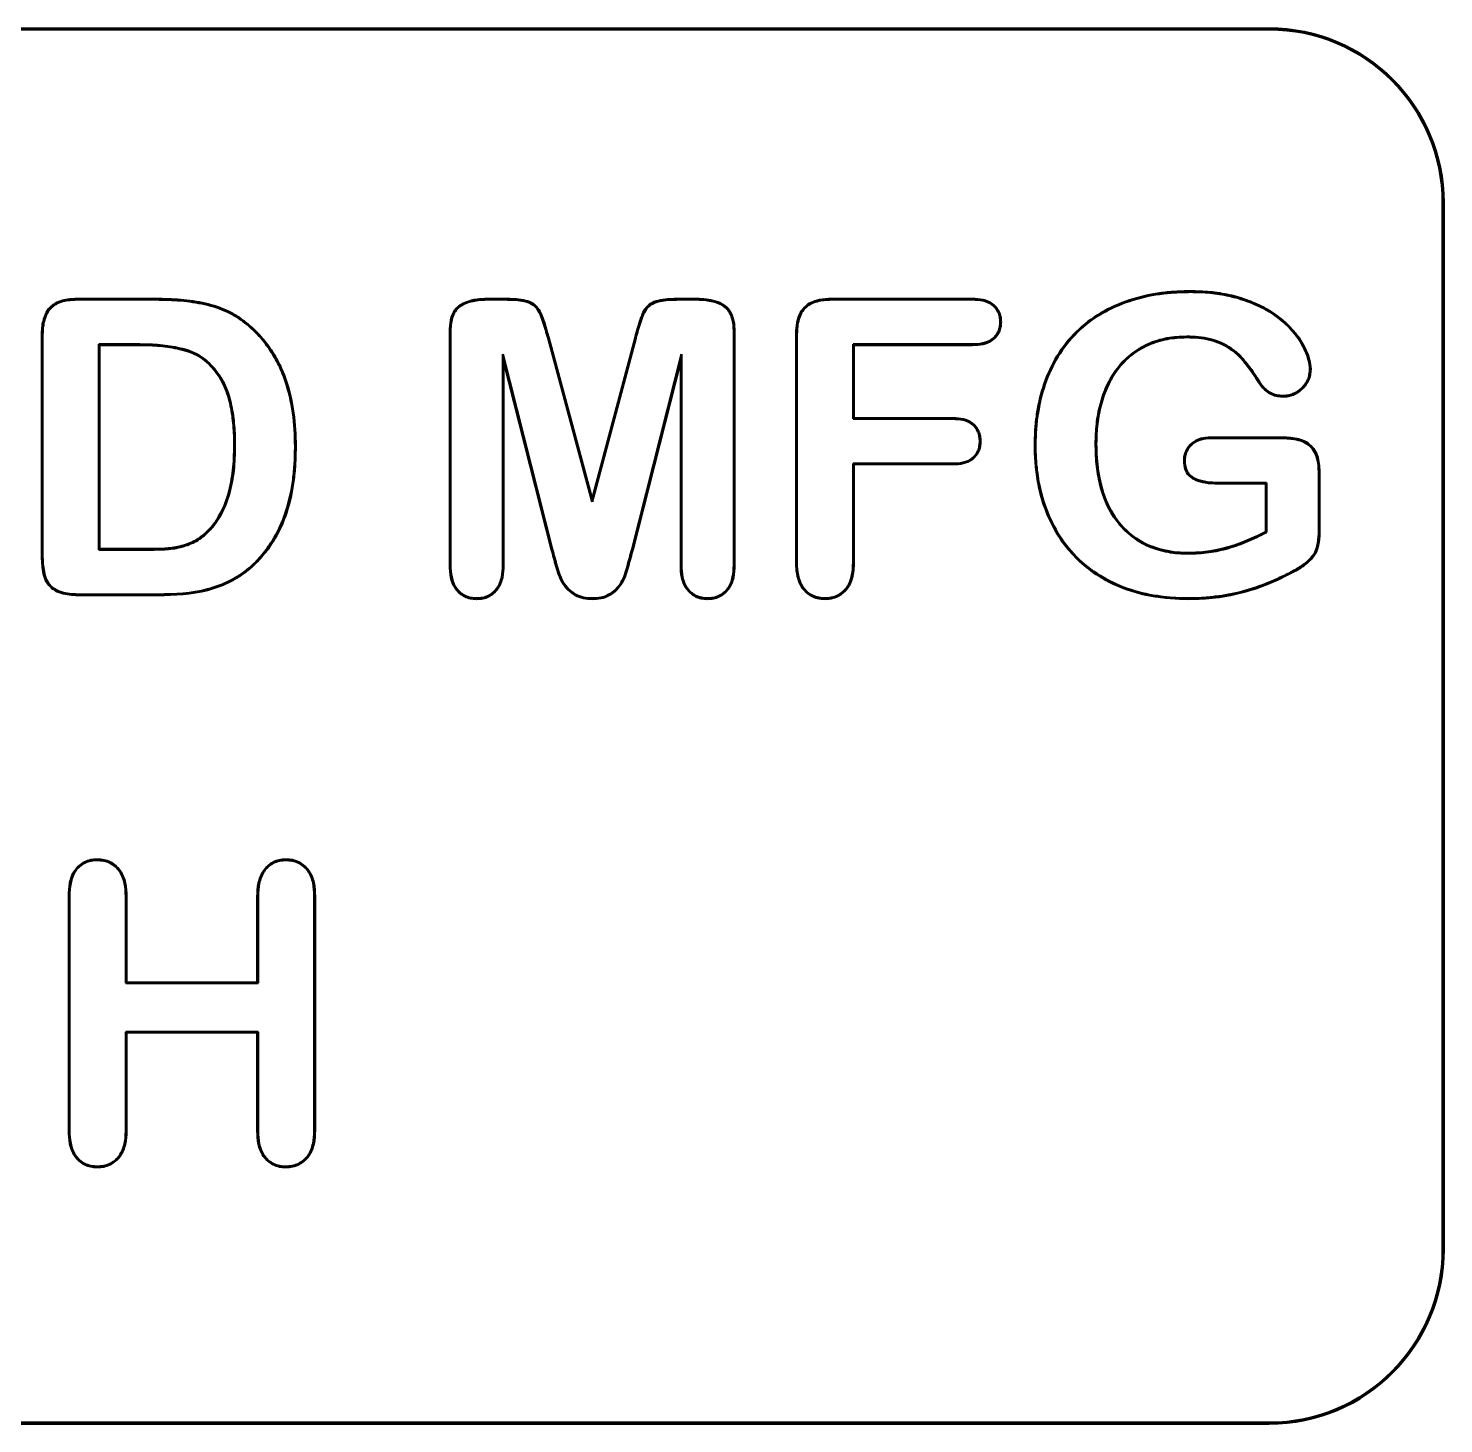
# Model space of a CAD drawing. Header units: millimetres. Extents: x 3 to 1148, y 20 to 725.
# Drawn here: x 583.26 to 599.49, y 325.3 to 341.3 of the extents above; entities that cross this region are included whole.
import ezdxf

# ---------------------------------------------------------------- set-up
doc = ezdxf.new("R2010")
doc.units = ezdxf.units.MM
doc.header["$LTSCALE"] = 1.333333
doc.layers.add('Visible (ANSI)', color=7, linetype='Continuous', lineweight=50)

msp = doc.modelspace()

# ---------------------------------------------------------------- linework, layer by layer
at = {"layer": 'Visible (ANSI)'}
for p, q in [((597.492, 341.299), (561.492, 341.299)), ((597.492, 341.286), (561.492, 341.286)), ((599.479, 327.299), (599.479, 339.299)), ((599.492, 327.299), (599.492, 339.299)), ((583.824, 338.197), (584.73, 338.197)), ((583.825, 338.188), (583.824, 338.197)), ((583.825, 338.188), (584.73, 338.188)), ((588.521, 338.197), (588.733, 338.197)), ((588.521, 338.188), (588.521, 338.197)), ((588.521, 338.188), (588.733, 338.188)), ((590.722, 338.197), (590.934, 338.197)), ((590.722, 338.188), (590.934, 338.188)), ((590.934, 338.188), (590.934, 338.197)), ((592.473, 338.197), (594.091, 338.197)), ((592.473, 338.188), (592.473, 338.197)), ((592.473, 338.188), (594.091, 338.188)), ((594.091, 338.188), (594.091, 338.197)), ((596.588, 338.276), (596.588, 338.285)), ((585.789, 337.89), (585.794, 337.897)), ((594.408, 337.934), (594.417, 337.934)), ((583.419, 335.284), (583.419, 337.775)), ((583.428, 337.775), (583.419, 337.775)), ((583.428, 335.284), (583.428, 337.775)), ((588.096, 335.143), (588.096, 337.821)), ((588.105, 337.82), (588.096, 337.821)), ((588.105, 335.143), (588.105, 337.82)), ((589.223, 337.745), (589.729, 335.869)), ((589.231, 337.747), (589.729, 335.902)), ((589.729, 335.902), (590.221, 337.747)), ((589.729, 335.869), (590.229, 337.745)), ((591.353, 337.82), (591.362, 337.821)), ((591.353, 337.82), (591.353, 335.143)), ((591.362, 337.821), (591.362, 335.143)), ((592.068, 335.173), (592.068, 337.777)), ((592.076, 337.777), (592.068, 337.777)), ((592.076, 335.173), (592.076, 337.777)), ((596.546, 337.764), (596.546, 337.756)), ((584.072, 337.676), (584.072, 335.32)), ((584.543, 337.676), (584.072, 337.676)), ((584.072, 337.676), (584.081, 337.667)), ((584.543, 337.667), (584.081, 337.667)), ((584.081, 337.667), (584.081, 335.329)), ((588.705, 337.561), (588.714, 337.491)), ((588.705, 337.561), (588.705, 335.145)), ((589.272, 335.328), (588.705, 337.561)), ((590.753, 337.561), (590.186, 335.328)), ((590.753, 337.561), (590.744, 337.491)), ((590.753, 335.145), (590.753, 337.561)), ((592.721, 337.676), (592.729, 337.667)), ((592.721, 337.676), (592.721, 336.82)), ((594.091, 337.676), (592.721, 337.676)), ((594.091, 337.667), (592.729, 337.667)), ((592.729, 337.667), (592.729, 336.829)), ((594.091, 337.676), (594.091, 337.667)), ((589.264, 335.325), (588.714, 337.491)), ((588.714, 337.491), (588.714, 335.145)), ((590.744, 337.491), (590.194, 335.325)), ((590.744, 335.145), (590.744, 337.491)), ((597.958, 337.39), (597.967, 337.39)), ((597.399, 337.216), (597.392, 337.21)), ((597.645, 337.085), (597.645, 337.076)), ((592.721, 336.82), (592.729, 336.829)), ((592.721, 336.82), (593.868, 336.82)), ((592.729, 336.829), (593.868, 336.829)), ((593.868, 336.82), (593.868, 336.829)), ((594.173, 336.563), (594.181, 336.563)), ((596.821, 336.608), (597.603, 336.608)), ((596.822, 336.6), (596.821, 336.608)), ((596.822, 336.6), (597.602, 336.6)), ((585.634, 336.511), (585.625, 336.511)), ((586.323, 336.506), (586.331, 336.506)), ((594.812, 336.52), (594.803, 336.52)), ((595.501, 336.537), (595.509, 336.537)), ((592.721, 336.308), (592.729, 336.3)), ((592.721, 336.308), (592.721, 335.177)), ((593.868, 336.308), (592.721, 336.308)), ((593.868, 336.3), (592.729, 336.3)), ((592.729, 336.3), (592.729, 335.176)), ((593.868, 336.308), (593.868, 336.3)), ((596.524, 336.34), (596.515, 336.34)), ((597.46, 336.088), (596.91, 336.088)), ((597.451, 336.079), (596.91, 336.079)), ((597.46, 336.088), (597.451, 336.079)), ((597.451, 335.526), (597.451, 336.079)), ((597.46, 335.521), (597.46, 336.088)), ((598.06, 336.195), (598.069, 336.195)), ((598.06, 336.195), (598.06, 335.543)), ((598.069, 336.195), (598.069, 335.543)), ((589.729, 335.869), (589.729, 335.902)), ((585.279, 335.484), (585.274, 335.491)), ((597.46, 335.521), (597.451, 335.526)), ((584.072, 335.32), (584.081, 335.329)), ((584.072, 335.32), (584.611, 335.32)), ((584.081, 335.329), (584.611, 335.329)), ((589.272, 335.328), (589.264, 335.325)), ((596.565, 335.276), (596.565, 335.285)), ((585.817, 335.126), (585.823, 335.12)), ((588.105, 335.143), (588.096, 335.143)), ((588.705, 335.145), (588.714, 335.145)), ((590.753, 335.145), (590.744, 335.145)), ((591.353, 335.143), (591.362, 335.143)), ((592.076, 335.173), (592.068, 335.173)), ((592.721, 335.177), (592.729, 335.176)), ((597.776, 335.081), (597.78, 335.073)), ((584.753, 334.799), (583.855, 334.799)), ((584.753, 334.808), (583.856, 334.808)), ((588.404, 334.764), (588.404, 334.755)), ((589.729, 334.764), (589.729, 334.755)), ((591.049, 334.764), (591.049, 334.755)), ((592.4, 334.764), (592.4, 334.755)), ((596.554, 334.764), (596.554, 334.755)), ((584.055, 331.761), (584.055, 331.77)), ((586.218, 331.761), (586.218, 331.77)), ((583.728, 328.661), (583.728, 331.35)), ((583.737, 331.35), (583.728, 331.35)), ((583.737, 328.661), (583.737, 331.35)), ((584.381, 331.346), (584.39, 331.346)), ((584.381, 331.346), (584.381, 330.349)), ((584.39, 331.346), (584.39, 330.358)), ((585.89, 330.358), (585.89, 331.346)), ((585.899, 331.346), (585.89, 331.346)), ((585.899, 330.349), (585.899, 331.346)), ((586.543, 331.35), (586.552, 331.35)), ((586.543, 331.35), (586.543, 328.661)), ((586.552, 331.35), (586.552, 328.661)), ((584.381, 330.349), (584.39, 330.358)), ((584.381, 330.349), (585.899, 330.349)), ((584.39, 330.358), (585.89, 330.358)), ((585.899, 330.349), (585.89, 330.358)), ((584.381, 329.793), (584.39, 329.784)), ((584.381, 329.793), (584.381, 328.655)), ((585.899, 329.793), (584.381, 329.793)), ((585.89, 329.784), (584.39, 329.784)), ((584.39, 329.784), (584.39, 328.655)), ((585.899, 329.793), (585.89, 329.784)), ((585.89, 328.655), (585.89, 329.784)), ((585.899, 328.655), (585.899, 329.793)), ((583.737, 328.661), (583.728, 328.661)), ((584.381, 328.655), (584.39, 328.655)), ((585.899, 328.655), (585.89, 328.655)), ((586.543, 328.661), (586.552, 328.661)), ((584.055, 328.248), (584.055, 328.24)), ((586.217, 328.248), (586.218, 328.24)), ((561.492, 325.312), (597.492, 325.312)), ((561.492, 325.299), (597.492, 325.299))]:
    msp.add_line(p, q, dxfattribs=at)
for centre, radius, start, end in [((597.492, 339.299), 2, 0, 90), ((597.492, 339.299), 1.987, 0, 90), ((597.492, 327.299), 1.987, 270, 0), ((597.492, 327.299), 2, 270, 0)]:
    msp.add_arc(centre, radius, start, end, dxfattribs=at)
for points, knots in [([(583.419, 337.775), (583.421, 337.831), (583.424, 337.888), (583.45, 337.998), (583.473, 338.052), (583.55, 338.135), (583.602, 338.162), (583.711, 338.192), (583.768, 338.195), (583.824, 338.197)], [0, 0, 0, 0, 0.0001685758, 0.0001685758, 0.0003371515, 0.0003371515, 0.0005057273, 0.0005057273, 0.0006743031, 0.0006743031, 0.0006743031, 0.0006743031]), ([(583.428, 337.775), (583.43, 337.831), (583.432, 337.887), (583.458, 337.995), (583.481, 338.048), (583.555, 338.127), (583.606, 338.154), (583.712, 338.184), (583.768, 338.186), (583.825, 338.188)], [0, 0, 0, 0, 0.0001652819, 0.0001652819, 0.0003306938, 0.0003306938, 0.0004961057, 0.0004961057, 0.0006613848, 0.0006613848, 0.0006613848, 0.0006613848]), ([(584.73, 338.197), (584.824, 338.196), (584.918, 338.194), (585.106, 338.177), (585.2, 338.164), (585.384, 338.123), (585.474, 338.093), (585.601, 338.031), (585.642, 338.008), (585.72, 337.955), (585.757, 337.926), (585.794, 337.897)], [0, 0, 0, 0, 0.000283244, 0.000283244, 0.000566487, 0.000566487, 0.000849731, 0.000849731, 0.000991353, 0.000991353, 0.001132975, 0.001132975, 0.001132975, 0.001132975]), ([(584.73, 338.188), (584.824, 338.187), (584.918, 338.185), (585.105, 338.169), (585.198, 338.156), (585.381, 338.115), (585.471, 338.085), (585.597, 338.024), (585.637, 338.001), (585.715, 337.949), (585.752, 337.92), (585.789, 337.89)], [0, 0, 0, 0, 0.000281739, 0.000281739, 0.00056354, 0.00056354, 0.000845341, 0.000845341, 0.000986241, 0.000986241, 0.001126874, 0.001126874, 0.001126874, 0.001126874]), ([(588.096, 337.821), (588.098, 337.865), (588.1, 337.91), (588.119, 338), (588.135, 338.033), (588.156, 338.066), (588.173, 338.093), (588.218, 338.125), (588.242, 338.141), (588.367, 338.191), (588.456, 338.195), (588.521, 338.197)], [0, 0, 0, 0, 0.01342272, 0.01342272, 0.02764554, 0.02764554, 0.03441325, 0.03441325, 0.03679901, 0.03679901, 0.04184567, 0.04184567, 0.04184567, 0.04184567]), ([(588.105, 337.82), (588.107, 337.875), (588.109, 337.929), (588.133, 338.006), (588.144, 338.031), (588.172, 338.076), (588.19, 338.095), (588.255, 338.141), (588.307, 338.16), (588.412, 338.184), (588.466, 338.187), (588.521, 338.188)], [0, 0, 0, 0, 0.0001583863, 0.0001583863, 0.0002376394, 0.0002376394, 0.0003168925, 0.0003168925, 0.0004753987, 0.0004753987, 0.0006337905, 0.0006337905, 0.0006337905, 0.0006337905]), ([(588.733, 338.197), (588.801, 338.196), (588.871, 338.195), (588.976, 338.175), (589.005, 338.166), (589.053, 338.141), (589.076, 338.125), (589.113, 338.083), (589.127, 338.06), (589.177, 337.952), (589.22, 337.788), (589.231, 337.747)], [0, 0, 0, 0, 0.02035128, 0.02035128, 0.03050586, 0.03050586, 0.0384537, 0.0384537, 0.04572824, 0.04572824, 0.07078697, 0.07078697, 0.07078697, 0.07078697]), ([(588.733, 338.188), (588.797, 338.187), (588.861, 338.187), (588.954, 338.171), (588.985, 338.164), (589.042, 338.139), (589.068, 338.121), (589.109, 338.075), (589.124, 338.047), (589.149, 337.989), (589.159, 337.959), (589.189, 337.868), (589.206, 337.806), (589.223, 337.745), (589.223, 337.745), (589.223, 337.745), (589.223, 337.745), (589.223, 337.745), (589.223, 337.745), (589.223, 337.745)], [0, 0, 0, 0, 0.0001896166, 0.0001896166, 0.0002844516, 0.0002844516, 0.0003792866, 0.0003792866, 0.0004741216, 0.0004741216, 0.0005689565, 0.0005689565, 0.0007586265, 0.0007586265, 0.0007586265, 0.0007586405, 0.0007586405, 0.0007586405, 0.0007586546, 0.0007586546, 0.0007586546, 0.0007586546]), ([(590.221, 337.747), (590.232, 337.791), (590.245, 337.84), (590.281, 337.952), (590.295, 337.997), (590.331, 338.072), (590.347, 338.092), (590.376, 338.124), (590.398, 338.14), (590.448, 338.167), (590.477, 338.175), (590.583, 338.195), (590.654, 338.196), (590.722, 338.197)], [0.000001, 0.000001, 0.000001, 0.000001, 0.01366571, 0.01366571, 0.02266913, 0.02266913, 0.02970539, 0.02970539, 0.04058481, 0.04058481, 0.05338673, 0.05338673, 0.07964834, 0.07964834, 0.07964834, 0.07964834]), ([(590.229, 337.745), (590.229, 337.745), (590.229, 337.745), (590.229, 337.745), (590.229, 337.745), (590.229, 337.745), (590.229, 337.745), (590.245, 337.807), (590.263, 337.868), (590.293, 337.96), (590.303, 337.99), (590.328, 338.048), (590.344, 338.075), (590.386, 338.121), (590.412, 338.139), (590.468, 338.164), (590.5, 338.171), (590.593, 338.187), (590.658, 338.187), (590.722, 338.188)], [0, 0, 0, 0, 0.0000000141, 0.0000000141, 0.0000000141, 0.0000000282, 0.0000000282, 0.0000000282, 0.0001904265, 0.0001904265, 0.0002856256, 0.0002856256, 0.0003808247, 0.0003808247, 0.0004760239, 0.0004760239, 0.000571223, 0.000571223, 0.0007615669, 0.0007615669, 0.0007615669, 0.0007615669]), ([(590.934, 338.197), (591, 338.195), (591.071, 338.192), (591.182, 338.156), (591.217, 338.14), (591.284, 338.092), (591.299, 338.07), (591.316, 338.043), (591.338, 338.005), (591.36, 337.901), (591.36, 337.87), (591.362, 337.821)], [0, 0, 0, 0, 0.01971727, 0.01971727, 0.02956218, 0.02956218, 0.0405596, 0.0405596, 0.05318829, 0.05318829, 0.06177753, 0.06177753, 0.06177753, 0.06177753]), ([(590.934, 338.188), (590.989, 338.187), (591.043, 338.184), (591.149, 338.16), (591.201, 338.141), (591.266, 338.095), (591.285, 338.076), (591.313, 338.031), (591.324, 338.007), (591.34, 337.955), (591.346, 337.929), (591.351, 337.875), (591.352, 337.848), (591.353, 337.82)], [0, 0, 0, 0, 0.0001602843, 0.0001602843, 0.0003206843, 0.0003206843, 0.0004008843, 0.0004008843, 0.0004810843, 0.0004810843, 0.0005612843, 0.0005612843, 0.0006413547, 0.0006413547, 0.0006413547, 0.0006413547]), ([(592.068, 337.777), (592.069, 337.853), (592.074, 337.937), (592.12, 338.043), (592.137, 338.07), (592.189, 338.126), (592.221, 338.143), (592.264, 338.165), (592.299, 338.177), (592.382, 338.194), (592.427, 338.196), (592.473, 338.197)], [0, 0, 0, 0, 0.02279927, 0.02279927, 0.03161071, 0.03161071, 0.04361711, 0.04361711, 0.06548298, 0.06548298, 0.09142412, 0.09142412, 0.09142412, 0.09142412]), ([(592.076, 337.777), (592.078, 337.833), (592.08, 337.889), (592.106, 337.997), (592.129, 338.049), (592.185, 338.109), (592.207, 338.125), (592.255, 338.152), (592.281, 338.161), (592.361, 338.184), (592.417, 338.187), (592.473, 338.188)], [0, 0, 0, 0, 0.0001633461, 0.0001633461, 0.000326789, 0.000326789, 0.0004085105, 0.0004085105, 0.0004902319, 0.0004902319, 0.0006535664, 0.0006535664, 0.0006535664, 0.0006535664]), ([(594.091, 338.197), (594.13, 338.196), (594.17, 338.194), (594.248, 338.177), (594.285, 338.162), (594.349, 338.116), (594.375, 338.084), (594.401, 338.031), (594.408, 338.012), (594.415, 337.973), (594.416, 337.953), (594.417, 337.934)], [0, 0, 0, 0, 0.0001179355, 0.0001179355, 0.000235871, 0.000235871, 0.0003538066, 0.0003538066, 0.0004127743, 0.0004127743, 0.0004717421, 0.0004717421, 0.0004717421, 0.0004717421]), ([(594.091, 338.188), (594.13, 338.187), (594.169, 338.185), (594.245, 338.169), (594.281, 338.154), (594.343, 338.11), (594.368, 338.079), (594.393, 338.028), (594.399, 338.01), (594.406, 337.972), (594.407, 337.953), (594.408, 337.934)], [0, 0, 0, 0, 0.0001146137, 0.0001146137, 0.0002293843, 0.0002293843, 0.0003441549, 0.0003441549, 0.0004015402, 0.0004015402, 0.0004585585, 0.0004585585, 0.0004585585, 0.0004585585]), ([(594.803, 336.52), (594.805, 336.579), (594.806, 336.639), (594.813, 336.757), (594.82, 336.816), (594.846, 336.992), (594.874, 337.108), (594.951, 337.332), (595, 337.44), (595.124, 337.643), (595.198, 337.737), (595.367, 337.902), (595.462, 337.975), (595.667, 338.095), (595.776, 338.143), (596, 338.218), (596.116, 338.245), (596.292, 338.27), (596.352, 338.276), (596.47, 338.283), (596.529, 338.284), (596.588, 338.285)], [0, 0, 0, 0, 0.000177263, 0.000177263, 0.000354525, 0.000354525, 0.000709051, 0.000709051, 0.001063576, 0.001063576, 0.001418102, 0.001418102, 0.001772627, 0.001772627, 0.002127153, 0.002127153, 0.002481678, 0.002481678, 0.002658941, 0.002658941, 0.002836204, 0.002836204, 0.002836204, 0.002836204]), ([(594.812, 336.52), (594.813, 336.579), (594.815, 336.638), (594.822, 336.756), (594.829, 336.815), (594.855, 336.99), (594.882, 337.105), (594.959, 337.328), (595.008, 337.436), (595.131, 337.638), (595.204, 337.731), (595.373, 337.896), (595.467, 337.968), (595.67, 338.087), (595.779, 338.135), (596.003, 338.21), (596.118, 338.236), (596.293, 338.261), (596.352, 338.267), (596.47, 338.274), (596.529, 338.275), (596.588, 338.276)], [0, 0, 0, 0, 0.000176224, 0.000176224, 0.000352631, 0.000352631, 0.000705444, 0.000705444, 0.001058257, 0.001058257, 0.001411069, 0.001411069, 0.001763882, 0.001763882, 0.002116695, 0.002116695, 0.002469508, 0.002469508, 0.002645914, 0.002645914, 0.002822159, 0.002822159, 0.002822159, 0.002822159]), ([(596.588, 338.285), (596.663, 338.284), (596.738, 338.282), (596.887, 338.268), (596.961, 338.256), (597.107, 338.224), (597.179, 338.202), (597.319, 338.15), (597.388, 338.119), (597.585, 338.011), (597.701, 337.913), (597.843, 337.739), (597.882, 337.674), (597.928, 337.572), (597.942, 337.537), (597.961, 337.464), (597.964, 337.427), (597.967, 337.39)], [0, 0, 0, 0, 0.000222348, 0.000222348, 0.000444697, 0.000444697, 0.000667045, 0.000667045, 0.000889393, 0.000889393, 0.00133409, 0.00133409, 0.001556438, 0.001556438, 0.001667612, 0.001667612, 0.001778786, 0.001778786, 0.001778786, 0.001778786]), ([(596.588, 338.276), (596.663, 338.275), (596.738, 338.274), (596.886, 338.259), (596.96, 338.248), (597.105, 338.215), (597.176, 338.194), (597.316, 338.141), (597.384, 338.111), (597.58, 338.004), (597.695, 337.907), (597.836, 337.734), (597.874, 337.67), (597.92, 337.568), (597.934, 337.534), (597.952, 337.463), (597.955, 337.427), (597.958, 337.39)], [0, 0, 0, 0, 0.000220538, 0.000220538, 0.000441236, 0.000441236, 0.000661934, 0.000661934, 0.000882632, 0.000882632, 0.001324029, 0.001324029, 0.001544727, 0.001544727, 0.001655076, 0.001655076, 0.001764906, 0.001764906, 0.001764906, 0.001764906]), ([(585.789, 337.89), (585.836, 337.848), (585.883, 337.804), (585.968, 337.709), (586.006, 337.658), (586.077, 337.552), (586.109, 337.496), (586.165, 337.382), (586.188, 337.322), (586.251, 337.141), (586.279, 337.016), (586.316, 336.763), (586.321, 336.635), (586.323, 336.506)], [0, 0, 0, 0, 0.000189975, 0.000189975, 0.000380216, 0.000380216, 0.000570457, 0.000570457, 0.000760698, 0.000760698, 0.00114118, 0.00114118, 0.001521558, 0.001521558, 0.001521558, 0.001521558]), ([(585.794, 337.897), (585.842, 337.854), (585.889, 337.81), (585.974, 337.714), (586.013, 337.663), (586.084, 337.556), (586.116, 337.5), (586.173, 337.385), (586.196, 337.325), (586.26, 337.143), (586.287, 337.017), (586.324, 336.763), (586.33, 336.635), (586.331, 336.506)], [0, 0, 0, 0, 0.000191137, 0.000191137, 0.000382274, 0.000382274, 0.000573411, 0.000573411, 0.000764548, 0.000764548, 0.001146822, 0.001146822, 0.001529096, 0.001529096, 0.001529096, 0.001529096]), ([(594.417, 337.934), (594.416, 337.914), (594.415, 337.894), (594.408, 337.855), (594.402, 337.835), (594.377, 337.781), (594.351, 337.749), (594.286, 337.702), (594.249, 337.687), (594.171, 337.671), (594.131, 337.669), (594.091, 337.667)], [0, 0, 0, 0, 0.0000588697, 0.0000588697, 0.0001177394, 0.0001177394, 0.0002354787, 0.0002354787, 0.0003532181, 0.0003532181, 0.0004709574, 0.0004709574, 0.0004709574, 0.0004709574]), ([(594.408, 337.934), (594.407, 337.914), (594.406, 337.894), (594.399, 337.857), (594.393, 337.839), (594.369, 337.786), (594.344, 337.756), (594.282, 337.71), (594.246, 337.696), (594.17, 337.679), (594.131, 337.678), (594.091, 337.676)], [0, 0, 0, 0, 0.0000567949, 0.0000567949, 0.0001139529, 0.0001139529, 0.0002282691, 0.0002282691, 0.0003425852, 0.0003425852, 0.0004567505, 0.0004567505, 0.0004567505, 0.0004567505]), ([(596.546, 337.764), (596.546, 337.764), (596.546, 337.764), (596.546, 337.764), (596.471, 337.762), (596.394, 337.759), (596.245, 337.731), (596.172, 337.708), (596.033, 337.646), (595.967, 337.607), (595.848, 337.512), (595.794, 337.457), (595.702, 337.336), (595.663, 337.27), (595.6, 337.132), (595.575, 337.06), (595.536, 336.914), (595.522, 336.839), (595.505, 336.689), (595.502, 336.613), (595.501, 336.538), (595.501, 336.538), (595.501, 336.538), (595.501, 336.537)], [0, 0, 0, 0, 0.000000203, 0.000000203, 0.000000203, 0.000225044, 0.000225044, 0.000449885, 0.000449885, 0.000674726, 0.000674726, 0.000899567, 0.000899567, 0.001124408, 0.001124408, 0.001349249, 0.001349249, 0.00157409, 0.00157409, 0.001798931, 0.001798931, 0.001798931, 0.001799091, 0.001799091, 0.001799091, 0.001799091]), ([(596.546, 337.756), (596.471, 337.754), (596.395, 337.75), (596.247, 337.722), (596.175, 337.7), (596.037, 337.638), (595.972, 337.599), (595.854, 337.506), (595.801, 337.451), (595.71, 337.331), (595.671, 337.266), (595.608, 337.129), (595.583, 337.058), (595.545, 336.912), (595.531, 336.838), (595.513, 336.688), (595.511, 336.613), (595.509, 336.537)], [0, 0, 0, 0, 0.000223222, 0.000223222, 0.000446444, 0.000446444, 0.000669665, 0.000669665, 0.000892887, 0.000892887, 0.001116109, 0.001116109, 0.001339331, 0.001339331, 0.001562552, 0.001562552, 0.001785774, 0.001785774, 0.001785774, 0.001785774]), ([(597.399, 337.216), (597.351, 337.29), (597.301, 337.364), (597.221, 337.471), (597.192, 337.506), (597.131, 337.571), (597.095, 337.6), (596.984, 337.676), (596.901, 337.715), (596.77, 337.747), (596.725, 337.754), (596.636, 337.763), (596.591, 337.764), (596.546, 337.764), (596.546, 337.764), (596.546, 337.764), (596.546, 337.764)], [0, 0, 0, 0, 0.000269377, 0.000269377, 0.000404313, 0.000404313, 0.000539249, 0.000539249, 0.000809121, 0.000809121, 0.000944057, 0.000944057, 0.001078994, 0.001078994, 0.001078994, 0.0010792, 0.0010792, 0.0010792, 0.0010792]), ([(597.392, 337.21), (597.344, 337.285), (597.294, 337.359), (597.214, 337.465), (597.186, 337.5), (597.125, 337.565), (597.09, 337.593), (596.979, 337.668), (596.898, 337.706), (596.768, 337.738), (596.724, 337.745), (596.635, 337.754), (596.591, 337.755), (596.546, 337.756)], [0, 0, 0, 0, 0.000267764, 0.000267764, 0.000401646, 0.000401646, 0.000535528, 0.000535528, 0.000803292, 0.000803292, 0.000937174, 0.000937174, 0.001071056, 0.001071056, 0.001071056, 0.001071056]), ([(585.634, 336.511), (585.634, 336.511), (585.634, 336.511), (585.634, 336.511), (585.634, 336.588), (585.632, 336.666), (585.619, 336.82), (585.608, 336.898), (585.576, 337.049), (585.554, 337.124), (585.491, 337.267), (585.448, 337.333), (585.373, 337.423), (585.346, 337.452), (585.288, 337.504), (585.256, 337.527), (585.19, 337.568), (585.154, 337.585), (585.08, 337.611), (585.043, 337.621), (584.929, 337.647), (584.852, 337.659), (584.698, 337.674), (584.62, 337.675), (584.543, 337.676), (584.543, 337.676), (584.543, 337.676), (584.543, 337.676)], [0, 0, 0, 0, 0.000000097, 0.000000097, 0.000000097, 0.00023111, 0.00023111, 0.000462123, 0.000462123, 0.000693135, 0.000693135, 0.000924148, 0.000924148, 0.001039654, 0.001039654, 0.001155161, 0.001155161, 0.001270667, 0.001270667, 0.001386173, 0.001386173, 0.001617186, 0.001617186, 0.001848199, 0.001848199, 0.001848199, 0.001848257, 0.001848257, 0.001848257, 0.001848257]), ([(585.625, 336.511), (585.625, 336.588), (585.623, 336.666), (585.61, 336.819), (585.6, 336.896), (585.568, 337.047), (585.546, 337.122), (585.483, 337.263), (585.44, 337.328), (585.367, 337.417), (585.34, 337.445), (585.283, 337.497), (585.251, 337.52), (585.185, 337.56), (585.151, 337.577), (585.078, 337.602), (585.04, 337.612), (584.927, 337.638), (584.851, 337.65), (584.697, 337.665), (584.62, 337.666), (584.543, 337.667)], [0, 0, 0, 0, 0.000229291, 0.000229291, 0.000458582, 0.000458582, 0.000687872, 0.000687872, 0.000917163, 0.000917163, 0.001031809, 0.001031809, 0.001146454, 0.001146454, 0.001261099, 0.001261099, 0.001375745, 0.001375745, 0.001605036, 0.001605036, 0.001834326, 0.001834326, 0.001834326, 0.001834326]), ([(597.967, 337.39), (597.965, 337.369), (597.964, 337.348), (597.957, 337.307), (597.951, 337.287), (597.926, 337.23), (597.901, 337.195), (597.841, 337.138), (597.806, 337.114), (597.748, 337.09), (597.728, 337.084), (597.687, 337.078), (597.666, 337.077), (597.645, 337.076)], [0, 0, 0, 0, 0.0000617729, 0.0000617729, 0.0001235459, 0.0001235459, 0.0002470917, 0.0002470917, 0.0003706376, 0.0003706376, 0.0004324105, 0.0004324105, 0.0004941834, 0.0004941834, 0.0004941834, 0.0004941834]), ([(597.958, 337.39), (597.957, 337.369), (597.955, 337.349), (597.948, 337.309), (597.943, 337.29), (597.919, 337.234), (597.894, 337.201), (597.836, 337.145), (597.801, 337.122), (597.745, 337.099), (597.726, 337.093), (597.686, 337.086), (597.666, 337.086), (597.645, 337.085)], [0, 0, 0, 0, 0.0000595807, 0.0000595807, 0.0001196713, 0.0001196713, 0.0002398524, 0.0002398524, 0.0003600336, 0.0003600336, 0.0004201242, 0.0004201242, 0.0004797213, 0.0004797213, 0.0004797213, 0.0004797213]), ([(597.645, 337.076), (597.62, 337.078), (597.596, 337.08), (597.548, 337.091), (597.524, 337.1), (597.481, 337.124), (597.46, 337.138), (597.424, 337.172), (597.408, 337.191), (597.392, 337.21)], [0, 0, 0, 0, 0.0000734125, 0.0000734125, 0.0001468251, 0.0001468251, 0.0002202376, 0.0002202376, 0.0002936501, 0.0002936501, 0.0002936501, 0.0002936501]), ([(597.645, 337.085), (597.621, 337.087), (597.597, 337.088), (597.55, 337.099), (597.528, 337.108), (597.485, 337.131), (597.465, 337.145), (597.43, 337.178), (597.415, 337.196), (597.399, 337.216)], [0, 0, 0, 0, 0.0000712781, 0.0000712781, 0.0001430498, 0.0001430498, 0.0002148215, 0.0002148215, 0.000286121, 0.000286121, 0.000286121, 0.000286121]), ([(593.868, 336.829), (593.907, 336.828), (593.946, 336.826), (594.022, 336.808), (594.058, 336.793), (594.12, 336.745), (594.144, 336.713), (594.168, 336.659), (594.173, 336.64), (594.18, 336.602), (594.181, 336.582), (594.181, 336.563)], [0, 0, 0, 0, 0.0001165119, 0.0001165119, 0.0002330239, 0.0002330239, 0.0003495358, 0.0003495358, 0.0004077918, 0.0004077918, 0.0004660478, 0.0004660478, 0.0004660478, 0.0004660478]), ([(593.868, 336.82), (593.906, 336.819), (593.945, 336.817), (594.019, 336.8), (594.054, 336.785), (594.114, 336.739), (594.137, 336.708), (594.16, 336.656), (594.165, 336.638), (594.171, 336.601), (594.172, 336.582), (594.173, 336.563)], [0, 0, 0, 0, 0.000113151, 0.000113151, 0.0002264666, 0.0002264666, 0.0003397821, 0.0003397821, 0.0003964399, 0.0003964399, 0.0004527497, 0.0004527497, 0.0004527497, 0.0004527497]), ([(594.181, 336.563), (594.181, 336.544), (594.18, 336.524), (594.173, 336.486), (594.167, 336.467), (594.144, 336.414), (594.119, 336.383), (594.057, 336.336), (594.021, 336.321), (593.945, 336.302), (593.906, 336.3), (593.868, 336.3)], [0, 0, 0, 0, 0.0000574103, 0.0000574103, 0.0001148206, 0.0001148206, 0.0002296413, 0.0002296413, 0.0003444619, 0.0003444619, 0.0004592826, 0.0004592826, 0.0004592826, 0.0004592826]), ([(594.173, 336.563), (594.172, 336.544), (594.171, 336.525), (594.165, 336.488), (594.159, 336.47), (594.136, 336.419), (594.113, 336.389), (594.053, 336.343), (594.018, 336.329), (593.944, 336.311), (593.906, 336.309), (593.868, 336.308)], [0, 0, 0, 0, 0.0000553771, 0.0000553771, 0.0001110977, 0.0001110977, 0.0002225389, 0.0002225389, 0.00033398, 0.00033398, 0.000445329, 0.000445329, 0.000445329, 0.000445329]), ([(596.515, 336.34), (596.516, 336.359), (596.517, 336.379), (596.524, 336.416), (596.53, 336.434), (596.554, 336.486), (596.578, 336.517), (596.637, 336.566), (596.671, 336.584), (596.745, 336.605), (596.783, 336.607), (596.821, 336.608)], [0, 0, 0, 0, 0.0000565409, 0.0000565409, 0.0001130819, 0.0001130819, 0.0002261638, 0.0002261638, 0.0003392457, 0.0003392457, 0.0004523276, 0.0004523276, 0.0004523276, 0.0004523276]), ([(596.524, 336.34), (596.525, 336.359), (596.525, 336.378), (596.532, 336.413), (596.538, 336.431), (596.562, 336.481), (596.584, 336.511), (596.641, 336.558), (596.675, 336.576), (596.746, 336.596), (596.784, 336.598), (596.822, 336.6)], [0, 0, 0, 0, 0.0000545096, 0.0000545096, 0.0001093741, 0.0001093741, 0.0002191031, 0.0002191031, 0.000328832, 0.000328832, 0.0004383867, 0.0004383867, 0.0004383867, 0.0004383867]), ([(597.602, 336.6), (597.663, 336.599), (597.723, 336.597), (597.813, 336.582), (597.842, 336.576), (597.897, 336.555), (597.923, 336.541), (597.991, 336.484), (598.023, 336.431), (598.055, 336.317), (598.058, 336.256), (598.06, 336.195)], [0, 0, 0, 0, 0.0001781673, 0.0001781673, 0.0002672697, 0.0002672697, 0.000356372, 0.000356372, 0.0005345766, 0.0005345766, 0.000712658, 0.000712658, 0.000712658, 0.000712658]), ([(597.603, 336.608), (597.663, 336.608), (597.724, 336.606), (597.814, 336.591), (597.844, 336.584), (597.901, 336.563), (597.928, 336.548), (597.998, 336.489), (598.031, 336.435), (598.064, 336.318), (598.067, 336.256), (598.069, 336.195)], [0, 0, 0, 0, 0.0001814612, 0.0001814612, 0.0002721918, 0.0002721918, 0.0003629224, 0.0003629224, 0.0005443837, 0.0005443837, 0.0007258449, 0.0007258449, 0.0007258449, 0.0007258449]), ([(585.274, 335.491), (585.308, 335.522), (585.342, 335.554), (585.401, 335.625), (585.427, 335.664), (585.498, 335.784), (585.533, 335.871), (585.583, 336.05), (585.6, 336.141), (585.621, 336.326), (585.624, 336.418), (585.625, 336.511)], [0, 0, 0, 0, 0.000138475, 0.000138475, 0.000276949, 0.000276949, 0.000553899, 0.000553899, 0.000830848, 0.000830848, 0.001107798, 0.001107798, 0.001107798, 0.001107798]), ([(585.279, 335.484), (585.279, 335.484), (585.28, 335.484), (585.28, 335.484), (585.314, 335.516), (585.349, 335.548), (585.409, 335.62), (585.435, 335.659), (585.506, 335.78), (585.541, 335.868), (585.592, 336.048), (585.609, 336.14), (585.63, 336.325), (585.632, 336.418), (585.634, 336.511), (585.634, 336.511), (585.634, 336.511), (585.634, 336.511)], [0, 0, 0, 0, 0.000000205, 0.000000205, 0.000000205, 0.000139592, 0.000139592, 0.000278979, 0.000278979, 0.000557752, 0.000557752, 0.000836525, 0.000836525, 0.001115298, 0.001115298, 0.001115298, 0.001115396, 0.001115396, 0.001115396, 0.001115396]), ([(586.323, 336.506), (586.322, 336.443), (586.321, 336.38), (586.314, 336.253), (586.308, 336.19), (586.283, 336.002), (586.258, 335.878), (586.18, 335.638), (586.127, 335.522), (586.026, 335.362), (585.988, 335.311), (585.907, 335.214), (585.863, 335.17), (585.817, 335.126)], [0, 0, 0, 0, 0.000189254, 0.000189254, 0.000378612, 0.000378612, 0.000757328, 0.000757328, 0.001136044, 0.001136044, 0.001325403, 0.001325403, 0.001514457, 0.001514457, 0.001514457, 0.001514457]), ([(586.331, 336.506), (586.33, 336.443), (586.329, 336.379), (586.323, 336.253), (586.317, 336.189), (586.292, 336.001), (586.267, 335.876), (586.188, 335.634), (586.135, 335.518), (586.033, 335.357), (585.995, 335.306), (585.914, 335.209), (585.868, 335.164), (585.823, 335.12)], [0, 0, 0, 0, 0.000190221, 0.000190221, 0.000380441, 0.000380441, 0.000760883, 0.000760883, 0.001141324, 0.001141324, 0.001331545, 0.001331545, 0.001521765, 0.001521765, 0.001521765, 0.001521765]), ([(596.554, 334.755), (596.437, 334.758), (596.3, 334.761), (596.002, 334.819), (595.861, 334.857), (595.549, 335.003), (595.399, 335.105), (595.147, 335.36), (595.047, 335.511), (594.901, 335.83), (594.864, 335.973), (594.808, 336.268), (594.806, 336.403), (594.803, 336.52)], [0, 0, 0, 0, 0.0350147, 0.0350147, 0.058747, 0.058747, 0.0843019, 0.0843019, 0.1098671, 0.1098671, 0.1344322, 0.1344322, 0.1730647, 0.1730647, 0.1730647, 0.1730647]), ([(596.554, 334.764), (596.495, 334.765), (596.437, 334.766), (596.321, 334.774), (596.263, 334.781), (596.09, 334.808), (595.976, 334.834), (595.647, 334.951), (595.442, 335.074), (595.115, 335.406), (594.995, 335.612), (594.881, 335.942), (594.855, 336.056), (594.828, 336.229), (594.822, 336.287), (594.814, 336.403), (594.813, 336.462), (594.812, 336.52)], [0, 0, 0, 0, 0.000174154, 0.000174154, 0.000348471, 0.000348471, 0.000697104, 0.000697104, 0.001394369, 0.001394369, 0.002091635, 0.002091635, 0.002440268, 0.002440268, 0.002614584, 0.002614584, 0.002788718, 0.002788718, 0.002788718, 0.002788718]), ([(595.501, 336.537), (595.501, 336.537), (595.501, 336.537), (595.501, 336.537), (595.502, 336.46), (595.504, 336.382), (595.52, 336.227), (595.533, 336.15), (595.588, 335.923), (595.649, 335.775), (595.791, 335.588), (595.846, 335.532), (595.968, 335.434), (596.036, 335.393), (596.18, 335.331), (596.255, 335.309), (596.37, 335.288), (596.409, 335.283), (596.487, 335.278), (596.526, 335.277), (596.565, 335.276), (596.565, 335.276), (596.565, 335.276), (596.565, 335.276)], [0, 0, 0, 0, 0.00000016, 0.00000016, 0.00000016, 0.000232025, 0.000232025, 0.000463891, 0.000463891, 0.000927622, 0.000927622, 0.001159487, 0.001159487, 0.001391352, 0.001391352, 0.001623218, 0.001623218, 0.00173915, 0.00173915, 0.001855083, 0.001855083, 0.001855083, 0.001855261, 0.001855261, 0.001855261, 0.001855261]), ([(595.509, 336.537), (595.511, 336.424), (595.514, 336.201), (595.626, 335.86), (595.678, 335.752), (595.803, 335.586), (595.887, 335.495), (596.111, 335.362), (596.208, 335.332), (596.393, 335.288), (596.487, 335.286), (596.565, 335.285)], [0.000001, 0.000001, 0.000001, 0.000001, 0.034127, 0.034127, 0.05088185, 0.05088185, 0.06368313, 0.06368313, 0.07421299, 0.07421299, 0.09152682, 0.09152682, 0.09152682, 0.09152682]), ([(596.91, 336.079), (596.848, 336.08), (596.811, 336.082), (596.721, 336.097), (596.682, 336.106), (596.633, 336.128), (596.602, 336.143), (596.551, 336.194), (596.54, 336.217), (596.519, 336.271), (596.517, 336.306), (596.515, 336.34)], [0, 0, 0, 0, 0.01878773, 0.01878773, 0.03336671, 0.03336671, 0.03853963, 0.03853963, 0.04256251, 0.04256251, 0.05067545, 0.05067545, 0.05067545, 0.05067545]), ([(596.91, 336.088), (596.865, 336.088), (596.821, 336.09), (596.733, 336.103), (596.689, 336.112), (596.609, 336.148), (596.574, 336.177), (596.542, 336.233), (596.534, 336.253), (596.526, 336.296), (596.525, 336.318), (596.524, 336.34)], [0, 0, 0, 0, 0.0001313952, 0.0001313952, 0.0002628428, 0.0002628428, 0.0003942903, 0.0003942903, 0.0004600141, 0.0004600141, 0.0005253773, 0.0005253773, 0.0005253773, 0.0005253773]), ([(584.611, 335.329), (584.669, 335.329), (584.728, 335.329), (584.844, 335.334), (584.902, 335.338), (585.016, 335.36), (585.073, 335.376), (585.153, 335.41), (585.179, 335.423), (585.229, 335.454), (585.251, 335.472), (585.274, 335.491)], [0, 0, 0, 0, 0.0001744427, 0.0001744427, 0.0003488855, 0.0003488855, 0.0005233282, 0.0005233282, 0.0006105495, 0.0006105495, 0.0006977709, 0.0006977709, 0.0006977709, 0.0006977709]), ([(584.611, 335.32), (584.611, 335.32), (584.611, 335.32), (584.611, 335.32), (584.611, 335.32), (584.611, 335.32), (584.611, 335.32), (584.669, 335.321), (584.728, 335.321), (584.844, 335.325), (584.903, 335.329), (585.019, 335.351), (585.075, 335.368), (585.157, 335.402), (585.183, 335.416), (585.234, 335.447), (585.257, 335.466), (585.279, 335.484), (585.279, 335.484), (585.279, 335.484), (585.279, 335.484)], [0, 0, 0, 0, 0.0000000149, 0.0000000149, 0.0000000149, 0.0000000299, 0.0000000299, 0.0000000299, 0.0001763138, 0.0001763138, 0.0003525976, 0.0003525976, 0.0005288815, 0.0005288815, 0.0006170234, 0.0006170234, 0.0007051654, 0.0007051654, 0.0007051654, 0.000705373, 0.000705373, 0.000705373, 0.000705373]), ([(596.565, 335.285), (596.665, 335.287), (596.823, 335.29), (597.206, 335.402), (597.339, 335.469), (597.451, 335.526)], [0.000001, 0.000001, 0.000001, 0.000001, 0.03002143, 0.03002143, 0.05754326, 0.05754326, 0.05754326, 0.05754326]), ([(596.565, 335.276), (596.565, 335.276), (596.565, 335.276), (596.565, 335.276), (596.604, 335.277), (596.643, 335.278), (596.72, 335.282), (596.759, 335.286), (596.874, 335.302), (596.951, 335.318), (597.1, 335.362), (597.173, 335.388), (597.316, 335.448), (597.386, 335.483), (597.455, 335.518), (597.456, 335.519), (597.458, 335.52), (597.46, 335.521)], [0, 0, 0, 0, 0.0000001788, 0.0000001788, 0.0000001788, 0.0001165351, 0.0001165351, 0.0002328914, 0.0002328914, 0.000465604, 0.000465604, 0.0006983166, 0.0006983166, 0.0009310292, 0.0009310292, 0.0009310292, 0.0009363886, 0.0009363886, 0.0009363886, 0.0009363886]), ([(598.06, 335.543), (598.059, 335.494), (598.057, 335.445), (598.042, 335.349), (598.026, 335.303), (597.973, 335.224), (597.937, 335.19), (597.86, 335.131), (597.818, 335.106), (597.776, 335.081)], [0, 0, 0, 0, 0.0001458243, 0.0001458243, 0.0002916807, 0.0002916807, 0.000437537, 0.000437537, 0.0005831554, 0.0005831554, 0.0005831554, 0.0005831554]), ([(598.069, 335.543), (598.068, 335.487), (598.065, 335.424), (598.04, 335.311), (598.018, 335.275), (597.984, 335.224), (597.955, 335.194), (597.877, 335.13), (597.83, 335.103), (597.78, 335.073)], [0, 0, 0, 0, 0.0165922, 0.0165922, 0.0346491, 0.0346491, 0.069476, 0.069476, 0.1206207, 0.1206207, 0.1206207, 0.1206207]), ([(583.855, 334.799), (583.823, 334.8), (583.791, 334.8), (583.728, 334.807), (583.696, 334.812), (583.633, 334.827), (583.603, 334.838), (583.547, 334.87), (583.522, 334.891), (583.48, 334.94), (583.464, 334.968), (583.443, 335.029), (583.437, 335.061), (583.422, 335.156), (583.42, 335.22), (583.419, 335.284)], [0, 0, 0, 0, 0.0000947208, 0.0000947208, 0.0001894415, 0.0001894415, 0.0002841623, 0.0002841623, 0.000378883, 0.000378883, 0.0004736038, 0.0004736038, 0.0005683246, 0.0005683246, 0.0007577661, 0.0007577661, 0.0007577661, 0.0007577661]), ([(583.856, 334.808), (583.823, 334.809), (583.792, 334.809), (583.729, 334.815), (583.697, 334.821), (583.636, 334.835), (583.606, 334.846), (583.552, 334.877), (583.528, 334.897), (583.488, 334.945), (583.472, 334.972), (583.451, 335.031), (583.446, 335.062), (583.431, 335.156), (583.429, 335.22), (583.428, 335.284)], [0, 0, 0, 0, 0.0000929555, 0.0000929555, 0.0001859763, 0.0001859763, 0.000278997, 0.000278997, 0.0003720177, 0.0003720177, 0.0004650384, 0.0004650384, 0.0005580591, 0.0005580591, 0.0007440331, 0.0007440331, 0.0007440331, 0.0007440331]), ([(589.729, 334.755), (589.695, 334.756), (589.661, 334.758), (589.595, 334.773), (589.563, 334.784), (589.504, 334.817), (589.477, 334.838), (589.429, 334.886), (589.408, 334.913), (589.357, 335), (589.334, 335.065), (589.298, 335.195), (589.282, 335.26), (589.264, 335.325)], [0, 0, 0, 0, 0.0001006577, 0.0001006577, 0.0002013154, 0.0002013154, 0.0003019731, 0.0003019731, 0.0004026308, 0.0004026308, 0.0006039462, 0.0006039462, 0.0008052617, 0.0008052617, 0.0008052617, 0.0008052617]), ([(589.729, 334.764), (589.695, 334.765), (589.662, 334.767), (589.598, 334.781), (589.567, 334.792), (589.509, 334.824), (589.483, 334.845), (589.436, 334.892), (589.415, 334.917), (589.365, 335.004), (589.343, 335.067), (589.306, 335.197), (589.29, 335.263), (589.272, 335.328)], [0, 0, 0, 0, 0.0000989188, 0.0000989188, 0.0001981084, 0.0001981084, 0.0002972979, 0.0002972979, 0.0003964874, 0.0003964874, 0.0005948665, 0.0005948665, 0.0007931577, 0.0007931577, 0.0007931577, 0.0007931577]), ([(590.186, 335.328), (590.169, 335.262), (590.152, 335.196), (590.114, 335.066), (590.097, 335), (590.045, 334.915), (590.023, 334.89), (589.977, 334.842), (589.951, 334.821), (589.893, 334.79), (589.861, 334.779), (589.796, 334.766), (589.763, 334.765), (589.729, 334.764)], [0, 0, 0, 0, 0.0002008117, 0.0002008117, 0.0004016233, 0.0004016233, 0.0005020292, 0.0005020292, 0.000602435, 0.000602435, 0.0007028408, 0.0007028408, 0.0008029738, 0.0008029738, 0.0008029738, 0.0008029738]), ([(590.194, 335.325), (590.178, 335.26), (590.16, 335.194), (590.122, 335.064), (590.106, 334.997), (590.052, 334.91), (590.03, 334.884), (589.983, 334.835), (589.956, 334.814), (589.896, 334.782), (589.864, 334.771), (589.797, 334.758), (589.763, 334.756), (589.729, 334.755)], [0, 0, 0, 0, 0.0002036195, 0.0002036195, 0.0004072389, 0.0004072389, 0.0005090487, 0.0005090487, 0.0006108584, 0.0006108584, 0.0007126681, 0.0007126681, 0.0008144779, 0.0008144779, 0.0008144779, 0.0008144779]), ([(585.817, 335.126), (585.78, 335.096), (585.744, 335.067), (585.665, 335.014), (585.625, 334.989), (585.499, 334.925), (585.409, 334.891), (585.135, 334.819), (584.942, 334.81), (584.753, 334.808)], [0, 0, 0, 0, 0.000141036, 0.000141036, 0.000282375, 0.000282375, 0.000565051, 0.000565051, 0.001130356, 0.001130356, 0.001130356, 0.001130356]), ([(585.823, 335.12), (585.786, 335.09), (585.749, 335.06), (585.67, 335.006), (585.629, 334.982), (585.502, 334.917), (585.412, 334.883), (585.136, 334.81), (584.943, 334.801), (584.753, 334.799)], [0, 0, 0, 0, 0.000142077, 0.000142077, 0.000284153, 0.000284153, 0.000568306, 0.000568306, 0.001136612, 0.001136612, 0.001136612, 0.001136612]), ([(588.404, 334.755), (588.38, 334.756), (588.357, 334.758), (588.311, 334.767), (588.289, 334.775), (588.226, 334.806), (588.19, 334.837), (588.136, 334.914), (588.119, 334.958), (588.1, 335.049), (588.098, 335.096), (588.096, 335.143)], [0, 0, 0, 0, 0.0000690452, 0.0000690452, 0.0001380905, 0.0001380905, 0.0002761809, 0.0002761809, 0.0004142714, 0.0004142714, 0.0005523618, 0.0005523618, 0.0005523618, 0.0005523618]), ([(588.404, 334.764), (588.381, 334.765), (588.358, 334.766), (588.314, 334.775), (588.292, 334.783), (588.231, 334.813), (588.196, 334.843), (588.144, 334.917), (588.128, 334.961), (588.109, 335.05), (588.107, 335.096), (588.105, 335.143)], [0, 0, 0, 0, 0.0000669143, 0.0000669143, 0.0001342671, 0.0001342671, 0.0002689726, 0.0002689726, 0.000403678, 0.000403678, 0.0005382467, 0.0005382467, 0.0005382467, 0.0005382467]), ([(588.714, 335.145), (588.713, 335.098), (588.71, 335.051), (588.69, 334.959), (588.674, 334.913), (588.62, 334.837), (588.583, 334.805), (588.52, 334.774), (588.497, 334.766), (588.451, 334.758), (588.427, 334.756), (588.404, 334.755)], [0, 0, 0, 0, 0.0001402475, 0.0001402475, 0.0002804951, 0.0002804951, 0.0004207426, 0.0004207426, 0.0004908664, 0.0004908664, 0.0005609902, 0.0005609902, 0.0005609902, 0.0005609902]), ([(588.705, 335.145), (588.704, 335.098), (588.702, 335.052), (588.682, 334.961), (588.666, 334.917), (588.613, 334.843), (588.578, 334.812), (588.517, 334.782), (588.495, 334.775), (588.45, 334.766), (588.427, 334.765), (588.404, 334.764)], [0, 0, 0, 0, 0.0001369737, 0.0001369737, 0.0002740748, 0.0002740748, 0.000411176, 0.000411176, 0.0004797265, 0.0004797265, 0.0005478338, 0.0005478338, 0.0005478338, 0.0005478338]), ([(591.049, 334.755), (591.026, 334.756), (591.003, 334.758), (590.957, 334.767), (590.935, 334.775), (590.873, 334.807), (590.837, 334.839), (590.784, 334.916), (590.767, 334.96), (590.747, 335.051), (590.745, 335.098), (590.744, 335.145)], [0, 0, 0, 0, 0.0000689897, 0.0000689897, 0.0001379793, 0.0001379793, 0.0002759587, 0.0002759587, 0.000413938, 0.000413938, 0.0005519173, 0.0005519173, 0.0005519173, 0.0005519173]), ([(591.049, 334.764), (591.026, 334.765), (591.003, 334.767), (590.96, 334.776), (590.938, 334.783), (590.878, 334.814), (590.843, 334.845), (590.792, 334.92), (590.775, 334.963), (590.756, 335.052), (590.754, 335.098), (590.753, 335.145)], [0, 0, 0, 0, 0.0000668318, 0.0000668318, 0.0001341055, 0.0001341055, 0.0002686529, 0.0002686529, 0.0004032003, 0.0004032003, 0.0005376178, 0.0005376178, 0.0005376178, 0.0005376178]), ([(591.362, 335.143), (591.36, 335.096), (591.358, 335.049), (591.338, 334.957), (591.321, 334.911), (591.266, 334.835), (591.229, 334.804), (591.165, 334.773), (591.143, 334.766), (591.096, 334.758), (591.073, 334.756), (591.049, 334.755)], [0, 0, 0, 0, 0.0001404333, 0.0001404333, 0.0002808665, 0.0002808665, 0.0004212998, 0.0004212998, 0.0004915164, 0.0004915164, 0.0005617331, 0.0005617331, 0.0005617331, 0.0005617331]), ([(591.353, 335.143), (591.351, 335.096), (591.349, 335.05), (591.329, 334.959), (591.313, 334.915), (591.26, 334.841), (591.224, 334.811), (591.162, 334.782), (591.14, 334.775), (591.096, 334.766), (591.073, 334.765), (591.049, 334.764)], [0, 0, 0, 0, 0.0001371447, 0.0001371447, 0.0002744218, 0.0002744218, 0.000411699, 0.000411699, 0.0004803375, 0.0004803375, 0.0005485286, 0.0005485286, 0.0005485286, 0.0005485286]), ([(592.4, 334.755), (592.366, 334.757), (592.341, 334.758), (592.289, 334.771), (592.259, 334.782), (592.194, 334.822), (592.164, 334.851), (592.126, 334.904), (592.106, 334.936), (592.072, 335.057), (592.069, 335.112), (592.068, 335.173)], [0, 0, 0, 0, 0.01004499, 0.01004499, 0.01736211, 0.01736211, 0.02574503, 0.02574503, 0.03089759, 0.03089759, 0.03657825, 0.03657825, 0.03657825, 0.03657825]), ([(592.4, 334.764), (592.375, 334.765), (592.35, 334.766), (592.303, 334.776), (592.279, 334.784), (592.213, 334.816), (592.175, 334.849), (592.118, 334.929), (592.102, 334.977), (592.08, 335.073), (592.077, 335.123), (592.076, 335.173)], [0, 0, 0, 0, 0.0000725125, 0.0000725125, 0.0001453688, 0.0001453688, 0.0002910813, 0.0002910813, 0.0004367939, 0.0004367939, 0.0005824159, 0.0005824159, 0.0005824159, 0.0005824159]), ([(592.721, 335.177), (592.719, 335.126), (592.717, 335.076), (592.697, 334.979), (592.68, 334.932), (592.624, 334.851), (592.586, 334.818), (592.52, 334.785), (592.497, 334.776), (592.45, 334.766), (592.425, 334.765), (592.4, 334.764)], [0, 0, 0, 0, 0.0001470642, 0.0001470642, 0.000294239, 0.000294239, 0.0004414137, 0.0004414137, 0.0005150011, 0.0005150011, 0.000588242, 0.000588242, 0.000588242, 0.000588242]), ([(592.729, 335.176), (592.728, 335.114), (592.725, 335.053), (592.696, 334.953), (592.681, 334.918), (592.645, 334.866), (592.619, 334.835), (592.546, 334.785), (592.514, 334.773), (592.461, 334.758), (592.435, 334.757), (592.4, 334.755)], [0, 0, 0, 0, 0.01866929, 0.01866929, 0.02916662, 0.02916662, 0.03634783, 0.03634783, 0.04252337, 0.04252337, 0.05254457, 0.05254457, 0.05254457, 0.05254457]), ([(597.776, 335.081), (597.729, 335.056), (597.682, 335.032), (597.586, 334.986), (597.537, 334.964), (597.389, 334.904), (597.289, 334.868), (597.083, 334.814), (596.978, 334.795), (596.82, 334.776), (596.767, 334.771), (596.66, 334.766), (596.607, 334.765), (596.554, 334.764)], [0, 0, 0, 0, 0.000158874, 0.000158874, 0.000317988, 0.000317988, 0.000636215, 0.000636215, 0.000954442, 0.000954442, 0.001113556, 0.001113556, 0.001272507, 0.001272507, 0.001272507, 0.001272507]), ([(597.78, 335.073), (597.627, 334.994), (597.445, 334.901), (596.923, 334.763), (596.728, 334.758), (596.554, 334.755)], [0, 0, 0, 0, 0.0519007, 0.0519007, 0.105701, 0.105701, 0.105701, 0.105701]), ([(583.728, 331.35), (583.729, 331.401), (583.731, 331.451), (583.752, 331.55), (583.768, 331.598), (583.825, 331.682), (583.864, 331.716), (583.932, 331.75), (583.956, 331.758), (584.005, 331.768), (584.03, 331.769), (584.055, 331.77)], [0, 0, 0, 0, 0.0001499802, 0.0001499802, 0.0002999604, 0.0002999604, 0.0004499405, 0.0004499405, 0.0005249306, 0.0005249306, 0.0005999207, 0.0005999207, 0.0005999207, 0.0005999207]), ([(583.737, 331.35), (583.738, 331.401), (583.74, 331.45), (583.761, 331.547), (583.776, 331.595), (583.832, 331.676), (583.869, 331.709), (583.935, 331.741), (583.958, 331.75), (584.006, 331.759), (584.03, 331.76), (584.055, 331.761)], [0, 0, 0, 0, 0.0001466651, 0.0001466651, 0.0002934404, 0.0002934404, 0.0004402157, 0.0004402157, 0.0005136034, 0.0005136034, 0.0005866524, 0.0005866524, 0.0005866524, 0.0005866524]), ([(584.055, 331.77), (584.081, 331.769), (584.106, 331.768), (584.156, 331.757), (584.181, 331.749), (584.249, 331.715), (584.289, 331.68), (584.347, 331.597), (584.365, 331.548), (584.387, 331.448), (584.388, 331.397), (584.39, 331.346)], [0, 0, 0, 0, 0.0000753967, 0.0000753967, 0.0001507934, 0.0001507934, 0.0003015868, 0.0003015868, 0.0004523802, 0.0004523802, 0.0006031736, 0.0006031736, 0.0006031736, 0.0006031736]), ([(584.055, 331.761), (584.081, 331.76), (584.106, 331.759), (584.154, 331.749), (584.177, 331.74), (584.244, 331.708), (584.282, 331.674), (584.339, 331.593), (584.357, 331.545), (584.378, 331.447), (584.38, 331.397), (584.381, 331.346)], [0, 0, 0, 0, 0.0000733743, 0.0000733743, 0.0001470842, 0.0001470842, 0.000294504, 0.000294504, 0.0004419238, 0.0004419238, 0.0005892335, 0.0005892335, 0.0005892335, 0.0005892335]), ([(585.89, 331.346), (585.891, 331.397), (585.893, 331.447), (585.915, 331.546), (585.932, 331.594), (585.988, 331.678), (586.027, 331.713), (586.094, 331.748), (586.118, 331.757), (586.167, 331.767), (586.192, 331.768), (586.218, 331.77)], [0, 0, 0, 0, 0.0001500031, 0.0001500031, 0.0003000062, 0.0003000062, 0.0004500093, 0.0004500093, 0.0005250108, 0.0005250108, 0.0006000123, 0.0006000123, 0.0006000123, 0.0006000123]), ([(585.899, 331.346), (585.9, 331.397), (585.902, 331.446), (585.923, 331.543), (585.94, 331.591), (585.994, 331.672), (586.032, 331.706), (586.097, 331.74), (586.12, 331.748), (586.168, 331.758), (586.193, 331.759), (586.218, 331.761)], [0, 0, 0, 0, 0.0001467258, 0.0001467258, 0.0002935603, 0.0002935603, 0.0004403947, 0.0004403947, 0.0005138119, 0.0005138119, 0.0005868111, 0.0005868111, 0.0005868111, 0.0005868111]), ([(586.218, 331.77), (586.243, 331.769), (586.268, 331.768), (586.318, 331.758), (586.342, 331.749), (586.41, 331.716), (586.45, 331.682), (586.509, 331.599), (586.527, 331.551), (586.549, 331.452), (586.551, 331.401), (586.552, 331.35)], [0, 0, 0, 0, 0.0000749445, 0.0000749445, 0.0001498889, 0.0001498889, 0.0002997779, 0.0002997779, 0.0004496668, 0.0004496668, 0.0005995558, 0.0005995558, 0.0005995558, 0.0005995558]), ([(586.218, 331.761), (586.243, 331.76), (586.268, 331.759), (586.315, 331.749), (586.339, 331.741), (586.405, 331.708), (586.444, 331.676), (586.501, 331.595), (586.519, 331.548), (586.54, 331.451), (586.542, 331.401), (586.543, 331.35)], [0, 0, 0, 0, 0.0000728385, 0.0000728385, 0.0001460912, 0.0001460912, 0.0002925967, 0.0002925967, 0.0004391021, 0.0004391021, 0.0005854997, 0.0005854997, 0.0005854997, 0.0005854997]), ([(584.055, 328.24), (584.03, 328.241), (584.005, 328.242), (583.956, 328.252), (583.932, 328.26), (583.864, 328.294), (583.825, 328.329), (583.77, 328.413), (583.752, 328.461), (583.731, 328.56), (583.729, 328.611), (583.728, 328.661)], [0, 0, 0, 0, 0.0000745572, 0.0000745572, 0.0001491143, 0.0001491143, 0.0002982286, 0.0002982286, 0.0004473429, 0.0004473429, 0.0005964573, 0.0005964573, 0.0005964573, 0.0005964573]), ([(584.055, 328.248), (584.03, 328.25), (584.006, 328.251), (583.958, 328.261), (583.935, 328.269), (583.869, 328.301), (583.832, 328.335), (583.778, 328.417), (583.761, 328.464), (583.74, 328.561), (583.738, 328.611), (583.737, 328.661)], [0, 0, 0, 0, 0.0000724301, 0.0000724301, 0.0001452747, 0.0001452747, 0.0002909637, 0.0002909637, 0.0004366528, 0.0004366528, 0.0005822264, 0.0005822264, 0.0005822264, 0.0005822264]), ([(584.39, 328.655), (584.389, 328.604), (584.386, 328.554), (584.364, 328.456), (584.346, 328.408), (584.287, 328.326), (584.247, 328.293), (584.179, 328.26), (584.155, 328.251), (584.106, 328.242), (584.081, 328.241), (584.055, 328.24)], [0, 0, 0, 0, 0.0001499671, 0.0001499671, 0.0002999342, 0.0002999342, 0.0004499012, 0.0004499012, 0.0005248848, 0.0005248848, 0.0005998683, 0.0005998683, 0.0005998683, 0.0005998683]), ([(584.381, 328.655), (584.38, 328.604), (584.378, 328.555), (584.356, 328.459), (584.338, 328.412), (584.28, 328.333), (584.242, 328.3), (584.176, 328.268), (584.153, 328.26), (584.105, 328.251), (584.081, 328.249), (584.055, 328.248)], [0, 0, 0, 0, 0.0001465943, 0.0001465943, 0.0002932887, 0.0002932887, 0.0004399831, 0.0004399831, 0.0005133303, 0.0005133303, 0.0005862598, 0.0005862598, 0.0005862598, 0.0005862598]), ([(586.218, 328.24), (586.193, 328.241), (586.168, 328.242), (586.119, 328.251), (586.095, 328.26), (586.028, 328.293), (585.989, 328.327), (585.933, 328.41), (585.914, 328.457), (585.893, 328.555), (585.892, 328.605), (585.89, 328.655)], [0, 0, 0, 0, 0.0000739133, 0.0000739133, 0.0001478266, 0.0001478266, 0.0002956533, 0.0002956533, 0.0004434799, 0.0004434799, 0.0005913066, 0.0005913066, 0.0005913066, 0.0005913066]), ([(586.217, 328.248), (586.193, 328.249), (586.168, 328.25), (586.121, 328.26), (586.098, 328.268), (586.033, 328.3), (585.995, 328.333), (585.941, 328.413), (585.923, 328.46), (585.902, 328.556), (585.9, 328.605), (585.899, 328.655)], [0, 0, 0, 0, 0.0000718234, 0.0000718234, 0.0001440469, 0.0001440469, 0.0002884939, 0.0002884939, 0.0004329409, 0.0004329409, 0.0005772662, 0.0005772662, 0.0005772662, 0.0005772662]), ([(586.543, 328.661), (586.542, 328.61), (586.54, 328.56), (586.518, 328.463), (586.5, 328.416), (586.443, 328.335), (586.405, 328.302), (586.339, 328.269), (586.315, 328.261), (586.267, 328.251), (586.243, 328.25), (586.217, 328.248)], [0, 0, 0, 0, 0.0001477439, 0.0001477439, 0.0002955833, 0.0002955833, 0.0004434226, 0.0004434226, 0.0005173423, 0.0005173423, 0.0005908575, 0.0005908575, 0.0005908575, 0.0005908575]), ([(586.552, 328.661), (586.551, 328.61), (586.549, 328.559), (586.526, 328.461), (586.508, 328.412), (586.45, 328.329), (586.41, 328.295), (586.342, 328.261), (586.318, 328.252), (586.268, 328.243), (586.243, 328.241), (586.218, 328.24)], [0, 0, 0, 0, 0.0001510024, 0.0001510024, 0.0003020048, 0.0003020048, 0.0004530072, 0.0004530072, 0.0005285084, 0.0005285084, 0.0006040096, 0.0006040096, 0.0006040096, 0.0006040096])]:
    msp.add_open_spline(points, degree=3, knots=knots, dxfattribs=at)

doc.saveas('drawing.dxf')
